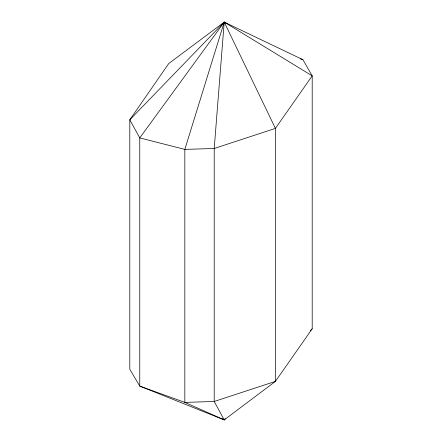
<?xml version="1.0" encoding="UTF-8"?>
<svg xmlns="http://www.w3.org/2000/svg" width="442" height="442" viewBox="0 0 442 442"><rect width="100%" height="100%" fill="white"/><g stroke="black" fill="none" stroke-linecap="round" stroke-linejoin="round"><path stroke-width="0.66" d="M225.961 23.188L224.221 22.1L129.799 119.804L139.766 137.915L139.766 386.104L184.833 402.391L214.21 401.474L275.41 381.402L275.41 128.401L312.201 75.858L224.221 22.1L214.21 148.479L214.21 401.474L224.221 419.9L275.41 381.402L312.201 328.787L312.201 75.858L302.914 59.687L224.221 22.1L168.745 63.538L129.799 119.804L129.799 369.252L139.766 386.104L224.221 419.9L225.177 418.911M224.221 22.1L139.766 137.915L184.833 149.39L214.21 148.479L275.41 128.401L224.221 22.1L184.833 149.39L184.833 402.391L224.221 419.9L225.039 418.795M310.29 330.771L312.201 328.787M300.322 58.769L302.914 59.687M221.193 418.276L224.221 419.9"/></g></svg>
